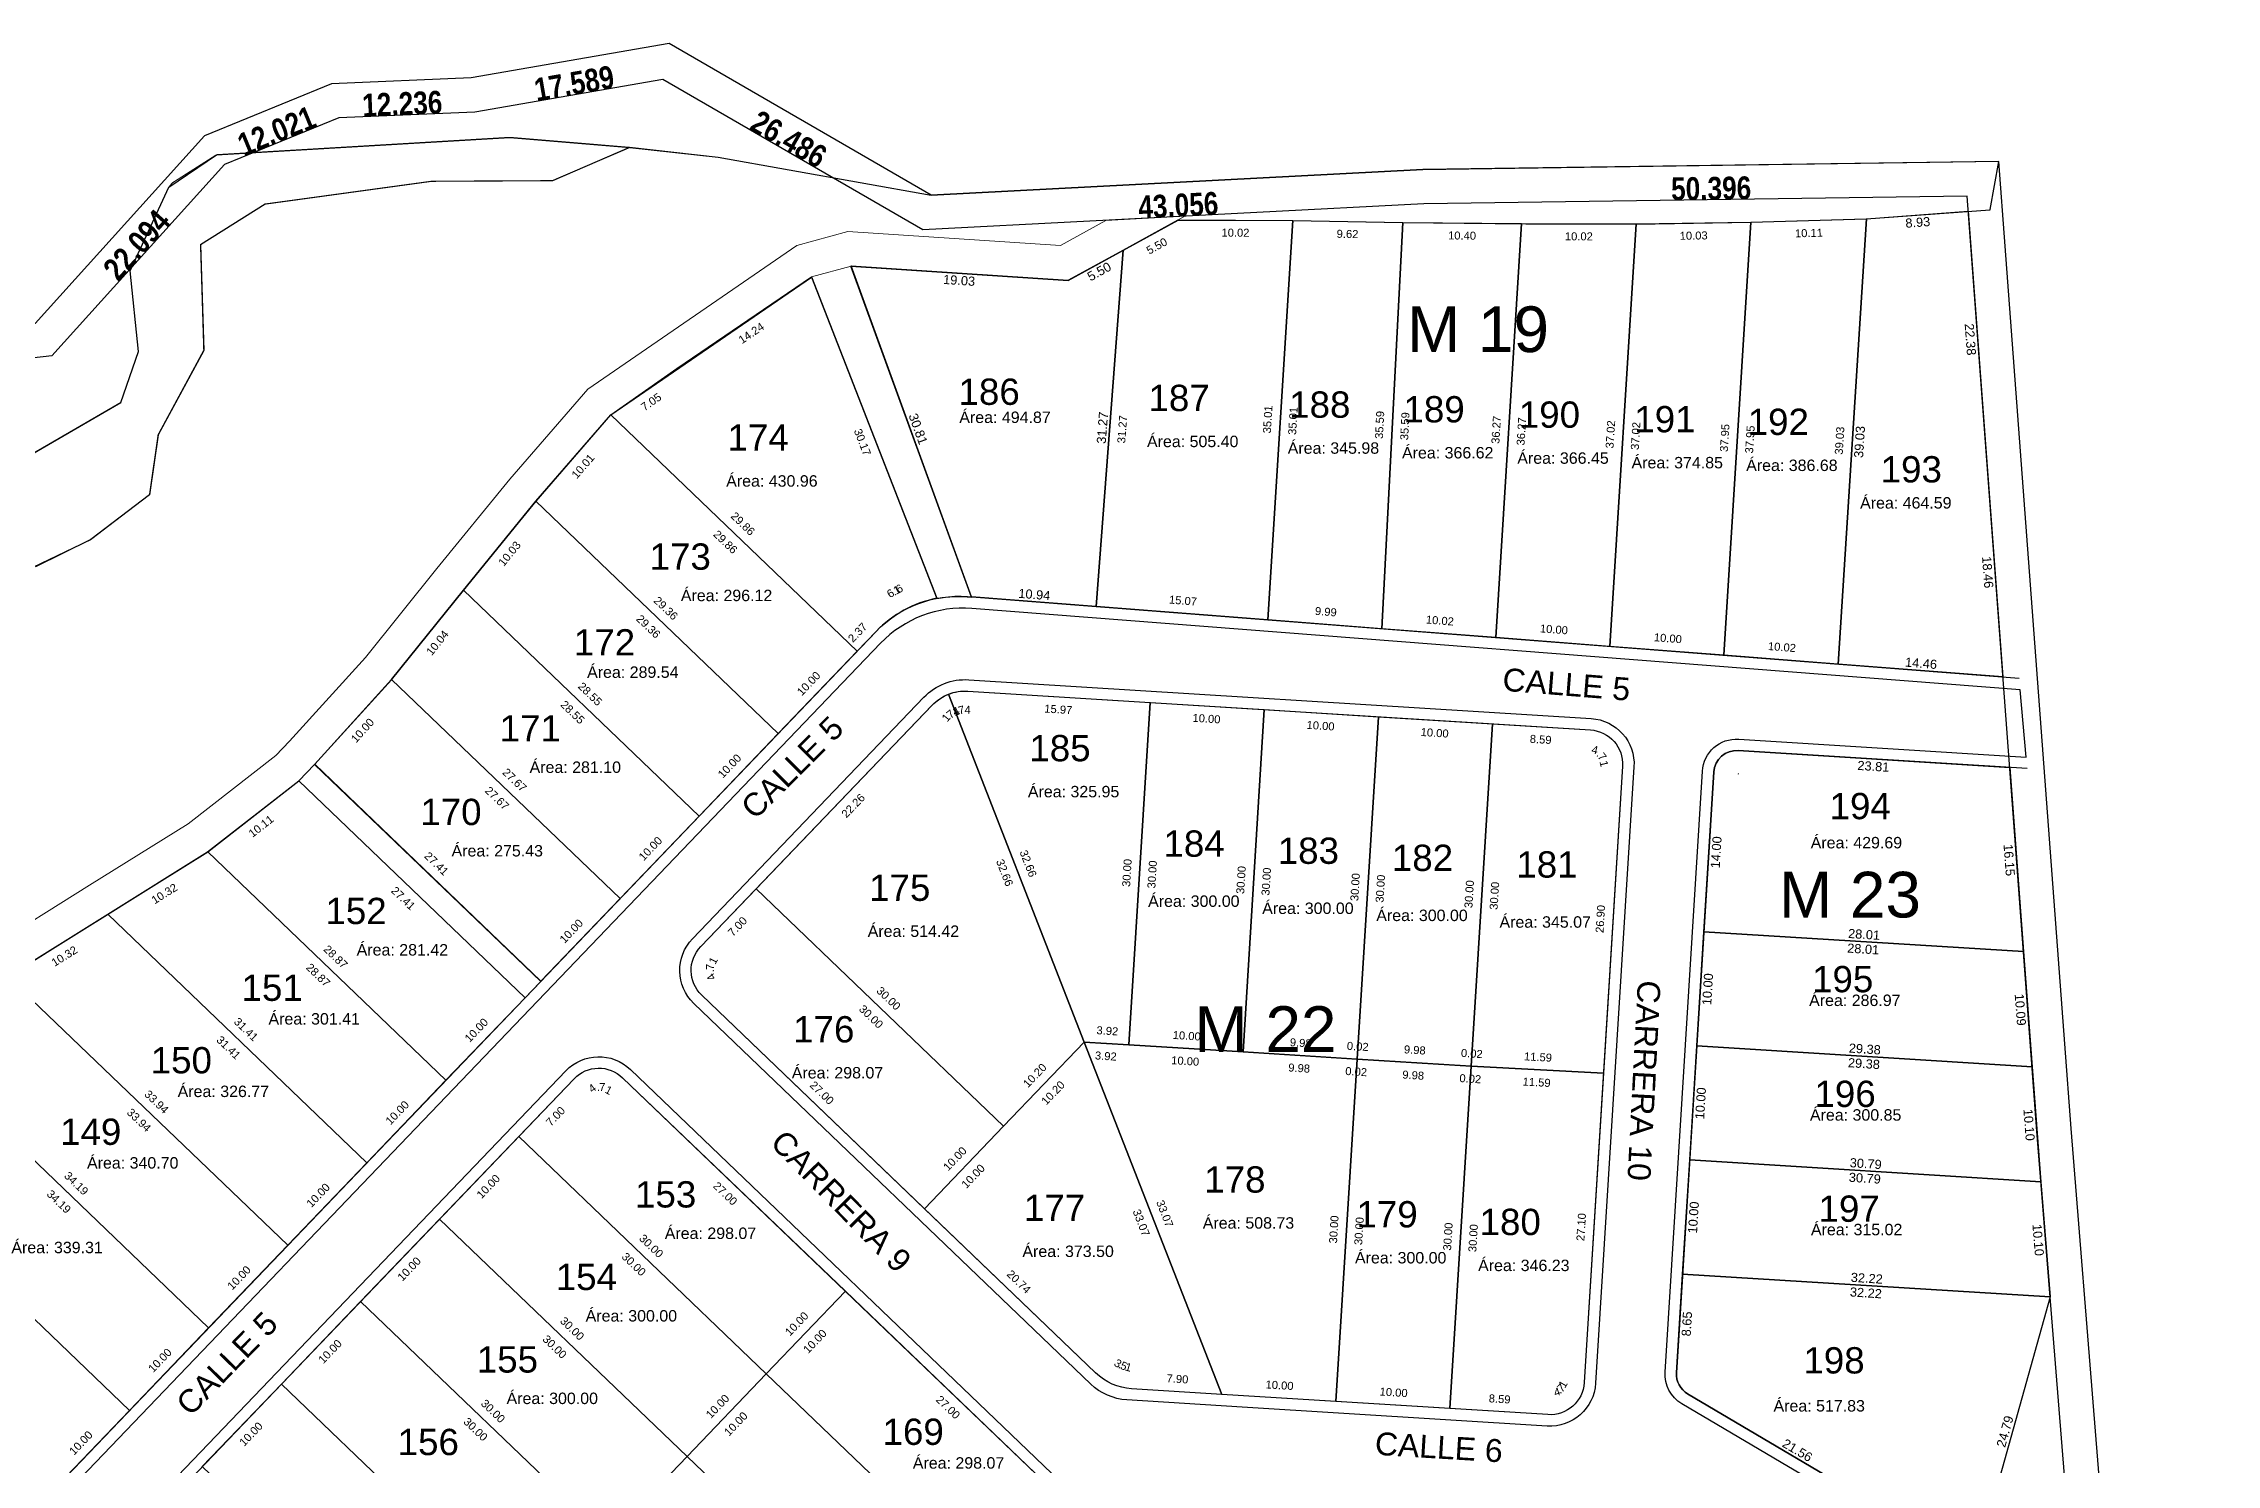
# Model space of a CAD drawing. Header units: metres. Extents: x 859577 to 860336, y 1645916 to 1646650.
# Drawn here: x 860145.8 to 860335.9, y 1646525.4 to 1646649.6 of the extents above; entities that cross this region are included whole.
import ezdxf
from ezdxf.enums import TextEntityAlignment as Align

# ---------------------------------------------------------------- set-up
doc = ezdxf.new("R2010")
doc.units = ezdxf.units.M
for name, color, linetype in [('_LINDERO', 6, 'Continuous'), ('_SENDERO', 5, 'Continuous'), ('A-CALZADA', 252, 'Continuous'), ('A-MZ_6', 2, 'Continuous'), ('A-NUMERO LOTE', 251, 'Continuous'), ('A-SENDEROS', 97, 'Continuous'), ('A-ZONA VERDE', 103, 'Continuous'), ('C-PROP', 7, 'Continuous'), ('C-PROP-LINE', 230, 'Continuous'), ('C-PROP-LINE-TEXT', 7, 'Continuous'), ('CVL_CUADCON_TIT', 7, 'Continuous'), ('GUEVARA_TEXTOS', 4, 'Continuous')]:
    doc.layers.add(name, color=color, linetype=linetype)
doc.layers.add('A-VIA', color=30, linetype='Continuous', lineweight=30)
doc.styles.add('ARIAL', font='arial.ttf')
doc.styles.add('Narrow-Negrita', font='ARIALNB.TTF')
doc.styles.get("Standard").update_dxf_attribs({"font": 'arial.ttf'})

msp = doc.modelspace()

# ---------------------------------------------------------------- linework, layer by layer
at = {"layer": '_LINDERO', "color": 7, "flags": 128}
for points in [[(860335.912, 1646416.565), (860330.034, 1646469.536), (860323.18, 1646554.768), (860316.866, 1646639.341), (860266.475, 1646638.618), (860223.477, 1646636.386), (860200.552, 1646649.65), (860183.224, 1646646.633), (860170.998, 1646646.134), (860159.878, 1646641.568), (860145.068, 1646625.172), (860105.48, 1646620.646), (860076.36964, 1646622.55813), (860040.216, 1646620.497), (860010.388, 1646563.794), (859983.268, 1646512.56), (859956.217, 1646474.82), (859894.378, 1646431.79)], [(860094.80219, 1646136.08319), (860126.61658, 1646172.93886), (860169.52798, 1646223.94869), (860217.74468, 1646281.42215), (860242.90712, 1646311.40794), (860295.39524, 1646375.129), (860332.78395, 1646417.55301), (860327.04729, 1646469.25026), (860320.18897, 1646554.53609), (860314.08463, 1646636.30078), (860266.57431, 1646635.61912), (860222.74438, 1646633.34393), (860199.99292, 1646646.50752), (860183.54385, 1646643.64356), (860171.64852, 1646643.15805), (860161.64765, 1646639.05158), (860146.53465, 1646622.32014), (860115.93388, 1646618.82162)]]:
    msp.add_lwpolyline(points, dxfattribs=at)
at = {"layer": 'A-CALZADA'}
msp.add_lwpolyline([(860302.56734, 1646423.99672), (860307.42428, 1646442.09948, -0.190147504), (860308.73574, 1646443.86852), (860323.7519, 1646453.22139, 0.085937771), (860324.51575, 1646453.90292), (860329.22062, 1646459.83135), (860327.70315, 1646488.686), (860322.48769, 1646508.71992, 0.181193055), (860321.27622, 1646510.44161), (860307.66178, 1646519.73827), (860289.13199, 1646530.68974, -0.281918179), (860287.66418, 1646533.4587), (860290.93358, 1646586.00424, -0.414213562), (860294.11409, 1646588.81215), (860319.24597, 1646587.24844), (860318.72061, 1646593.13108), (860227.02919, 1646600.24344, 0.224637545), (860219.03738, 1646597.19394), (860114.34973, 1646487.99996, -0.103191142)], format="xyb", dxfattribs=at)
for points in [[(860284.94516, 1646586.37685), (860281.59175, 1646532.48107, -0.414213562), (860277.35107, 1646528.73719), (860250.672, 1646530.39717), (860240.57449, 1646531.02544, -0.177373766), (860237.42472, 1646532.40657), (860202.69732, 1646565.7008, -0.414213562), (860202.57817, 1646571.3564), (860222.8259, 1646592.4757, -0.220629976), (860226.74562, 1646594.00577), (860281.20128, 1646590.61753, -0.414213562)], [(860284.94516, 1646586.37685), (860281.59175, 1646532.48107, -0.414213562), (860277.35107, 1646528.73719), (860250.672, 1646530.39717), (860240.57449, 1646531.02544, -0.177373766), (860237.42472, 1646532.40657), (860202.69732, 1646565.7008, -0.414213562), (860202.57817, 1646571.3564), (860222.8259, 1646592.4757, -0.220629976), (860226.74562, 1646594.00577), (860281.20128, 1646590.61753, -0.414213562)], [(860197.16088, 1646559.92604), (860236.1405, 1646522.55507, -0.414213562), (860236.25966, 1646516.89947), (860184.46159, 1646462.87173, -0.219336247), (860181.34552, 1646461.64649), (860153.59627, 1646463.2356), (860150.84594, 1646463.35393, -0.15553423), (860148.56481, 1646464.19073), (860139.66516, 1646471.10051), (860121.53285, 1646479.05587, -0.521144042), (860120.25256, 1646485.48705), (860191.50529, 1646559.80688, -0.414213562)], [(860197.16088, 1646559.92604), (860236.1405, 1646522.55507, -0.414213562), (860236.25966, 1646516.89947), (860184.46159, 1646462.87173, -0.219336247), (860181.34552, 1646461.64649), (860153.59627, 1646463.2356), (860150.84594, 1646463.35393, -0.15553423), (860148.56481, 1646464.19073), (860139.66516, 1646471.10051), (860121.53285, 1646479.05587, -0.521144042), (860120.25256, 1646485.48705), (860191.50529, 1646559.80688, -0.414213562)]]:
    msp.add_lwpolyline(points, format="xyb", close=True, dxfattribs=at)
at = {"layer": 'A-MZ_6'}
for points in [[(860032.7138, 1646419.71682), (860041.1131, 1646433.43214), (860050.68652, 1646446.50652, -0.065126174), (860051.40293, 1646447.25713), (860085.65254, 1646474.02886), (860092.83813, 1646479.68137, -0.067951641), (860093.77142, 1646480.22926), (860112.9541, 1646488.23025, 0.103191142), (860113.62788, 1646488.69202), (860218.64299, 1646598.22754, -0.224637545), (860226.6348, 1646601.27704), (860318.63223, 1646594.14094)], [(860032.7138, 1646419.71682), (860041.1131, 1646433.43214), (860050.68652, 1646446.50652, -0.065126174), (860051.40293, 1646447.25713), (860085.65254, 1646474.02886), (860092.83813, 1646479.68137, -0.067951641), (860093.77142, 1646480.22926), (860112.9541, 1646488.23025, 0.103191142), (860113.62788, 1646488.69202), (860218.64299, 1646598.22754, -0.224637545), (860226.6348, 1646601.27704), (860318.63223, 1646594.14094)], [(860319.35475, 1646586.23974), (860294.05199, 1646587.81408, 0.414213562), (860291.93165, 1646585.94214), (860288.66225, 1646533.3966, 0.281918179), (860289.64079, 1646531.55063), (860308.19871, 1646520.58252), (860321.84014, 1646511.26744, -0.181193055), (860323.45544, 1646508.97186), (860327.21239, 1646494.54043)]]:
    msp.add_lwpolyline(points, format="xyb", dxfattribs=at)
for points in [[(860283.94709, 1646586.43895), (860280.59368, 1646532.54317, -0.414213562), (860277.41317, 1646529.73526), (860248.88233, 1646531.51046), (860241.00216, 1646532.00076, -0.177373767), (860237.85238, 1646533.38189), (860203.38938, 1646566.42264, -0.414213562), (860203.30001, 1646570.66434), (860223.54774, 1646591.78364, -0.220629976), (860226.68352, 1646593.0077), (860281.13918, 1646589.61946, -0.414213562)], [(860283.94709, 1646586.43895), (860280.59368, 1646532.54317, -0.414213562), (860277.41317, 1646529.73526), (860248.88233, 1646531.51046), (860241.00216, 1646532.00076, -0.177373767), (860237.85238, 1646533.38189), (860203.38938, 1646566.42264, -0.414213562), (860203.30001, 1646570.66434), (860223.54774, 1646591.78364, -0.220629976), (860226.68352, 1646593.0077), (860281.13918, 1646589.61946, -0.414213562)], [(860196.46883, 1646559.20419), (860235.44845, 1646521.83322, -0.414213562), (860235.53782, 1646517.59153), (860183.73974, 1646463.56378, -0.219336247), (860181.40269, 1646462.64485), (860153.64635, 1646464.23437), (860150.88892, 1646464.353, -0.15553423), (860149.17808, 1646464.9806), (860140.18048, 1646471.96643), (860121.93463, 1646479.97161, -0.521144042), (860120.97441, 1646484.795), (860192.22713, 1646559.11482, -0.414213562)], [(860196.46883, 1646559.20419), (860235.44845, 1646521.83322, -0.414213562), (860235.53782, 1646517.59153), (860183.73974, 1646463.56378, -0.219336247), (860181.40269, 1646462.64485), (860153.64635, 1646464.23437), (860150.88892, 1646464.353, -0.15553423), (860149.17808, 1646464.9806), (860140.18048, 1646471.96643), (860121.93463, 1646479.97161, -0.521144042), (860120.97441, 1646484.795), (860192.22713, 1646559.11482, -0.414213562)]]:
    msp.add_lwpolyline(points, format="xyb", close=True, dxfattribs=at)
at = {"layer": 'A-SENDEROS', "lineweight": 9, "flags": 128}
for points in [[(860335.912, 1646416.565), (860330.034, 1646469.536), (860323.18, 1646554.768), (860316.866, 1646639.341), (860266.475, 1646638.618), (860223.477, 1646636.386), (860200.552, 1646649.65), (860183.224, 1646646.633), (860170.998, 1646646.134), (860159.878, 1646641.568), (860145.068, 1646625.172), (860113.71355, 1646621.58732), (860112.63081, 1646618.44399), (860111.10237, 1646614.00673), (860103.58871, 1646605.81687), (860094.34843, 1646598.64828), (860081.97851, 1646597.24696), (860069.26391, 1646592.84925), (860065.1479, 1646583.47602), (860062.16952, 1646572.90974), (860022.0204, 1646545.8368)], [(860024.30313, 1646543.75774), (860064.75862, 1646571.03727), (860067.97872, 1646582.46107), (860071.4836, 1646590.44261), (860082.64573, 1646594.30336), (860095.52238, 1646595.76208), (860105.62793, 1646603.60196), (860113.73535, 1646612.43901), (860115.93388, 1646618.82162), (860146.53465, 1646622.32014), (860161.64765, 1646639.05158), (860171.64852, 1646643.15805), (860183.54385, 1646643.64356), (860199.99292, 1646646.50752), (860222.74438, 1646633.34393), (860266.57431, 1646635.61912), (860314.08463, 1646636.30078), (860320.18897, 1646554.53609), (860327.04729, 1646469.25026), (860332.78395, 1646417.55301)], [(860238.74896, 1646634.17472), (860234.76874, 1646631.9944), (860216.16572, 1646633.20002), (860211.71648, 1646631.99641), (860193.42474, 1646619.42138), (860186.59496, 1646611.54503), (860180.22394, 1646603.72216), (860173.97721, 1646595.94825), (860167.32626, 1646588.64364), (860166.13725, 1646587.39222), (860158.4489, 1646581.40913), (860149.83477, 1646576.04388), (860140.79125, 1646570.38472)], [(860142.66554, 1646568.01862), (860151.4235, 1646573.49909), (860160.16781, 1646578.94543), (860168.15718, 1646585.16278), (860169.52306, 1646586.60034), (860176.25778, 1646593.99695), (860182.55632, 1646601.83534), (860188.89187, 1646609.61465), (860195.44016, 1646617.16638), (860212.99411, 1646629.2342), (860216.46853, 1646630.1741), (860235.44509, 1646628.94427), (860245.08215, 1646634.22335), (860245.64705, 1646634.53279)]]:
    msp.add_lwpolyline(points, dxfattribs=at)
at = {"layer": 'A-VIA'}
for points in [[(860284.94516, 1646586.37685), (860281.59175, 1646532.48107, -0.414213562), (860277.35107, 1646528.73719), (860250.672, 1646530.39717), (860240.57449, 1646531.02544, -0.177373766), (860237.42472, 1646532.40657), (860202.69732, 1646565.7008, -0.414213562), (860202.57817, 1646571.3564), (860222.8259, 1646592.4757, -0.220629976), (860226.74562, 1646594.00577), (860281.20128, 1646590.61753, -0.414213562)], [(860284.94516, 1646586.37685), (860281.59175, 1646532.48107, -0.414213562), (860277.35107, 1646528.73719), (860250.672, 1646530.39717), (860240.57449, 1646531.02544, -0.177373766), (860237.42472, 1646532.40657), (860202.69732, 1646565.7008, -0.414213562), (860202.57817, 1646571.3564), (860222.8259, 1646592.4757, -0.220629976), (860226.74562, 1646594.00577), (860281.20128, 1646590.61753, -0.414213562)], [(860197.16088, 1646559.92604), (860236.1405, 1646522.55507, -0.414213562), (860236.25966, 1646516.89947), (860184.46159, 1646462.87173, -0.219336247), (860181.34552, 1646461.64649), (860153.59627, 1646463.2356), (860150.84594, 1646463.35393, -0.15553423), (860148.56481, 1646464.19073), (860139.66516, 1646471.10051), (860121.53285, 1646479.05587, -0.521144042), (860120.25256, 1646485.48705), (860191.50529, 1646559.80688, -0.414213562)], [(860197.16088, 1646559.92604), (860236.1405, 1646522.55507, -0.414213562), (860236.25966, 1646516.89947), (860184.46159, 1646462.87173, -0.219336247), (860181.34552, 1646461.64649), (860153.59627, 1646463.2356), (860150.84594, 1646463.35393, -0.15553423), (860148.56481, 1646464.19073), (860139.66516, 1646471.10051), (860121.53285, 1646479.05587, -0.521144042), (860120.25256, 1646485.48705), (860191.50529, 1646559.80688, -0.414213562)]]:
    msp.add_lwpolyline(points, format="xyb", close=True, dxfattribs=at)
at = {"layer": 'A-ZONA VERDE', "flags": 128}
msp.add_lwpolyline([(860136.264, 1646608.799), (860152.573, 1646618.26), (860154.105, 1646622.702), (860153.375, 1646629.752), (860156.771, 1646637.084), (860160.93783, 1646639.91606), (860186.60057, 1646641.43475), (860197.09272, 1646640.55836), (860204.83372, 1646639.69808), (860223.477, 1646636.386), (860200.552, 1646649.65), (860183.224, 1646646.633), (860170.998, 1646646.134), (860159.878, 1646641.568), (860145.068, 1646625.172)], dxfattribs=at)
at = {"layer": 'A-ZONA VERDE', "color": 5, "const_width": 0.1}
msp.add_lwpolyline([(860136.264, 1646608.799), (860152.573, 1646618.26), (860154.105, 1646622.702), (860153.375, 1646629.752), (860156.771, 1646637.084), (860157.06392, 1646637.44846), (860160.93783, 1646639.91606), (860186.60057, 1646641.43475), (860197.09272, 1646640.55836), (860190.33, 1646637.651), (860179.758, 1646637.598), (860165.211, 1646635.606), (860159.542, 1646632.066), (860159.827, 1646622.82), (860155.83234, 1646615.4274), (860155.078, 1646610.182), (860149.94667, 1646606.26248), (860145.02748, 1646603.90512)], dxfattribs=at)
at = {"layer": 'A-ZONA VERDE', "flags": 128}
msp.add_lwpolyline([(860142.66554, 1646568.01862), (860151.41668, 1646573.48203), (860160.16781, 1646578.94543), (860168.14359, 1646585.1522), (860187.9299, 1646566.18245), (860189.31401, 1646567.62614), (860169.5277, 1646586.59589), (860176.25778, 1646593.99695), (860182.54949, 1646601.81828), (860188.88069, 1646609.60176), (860195.44016, 1646617.16638), (860212.98729, 1646629.21714), (860223.95948, 1646601.10871, -0.073934126), (860226.98111, 1646601.23258), (860216.44844, 1646630.17543), (860235.43449, 1646628.91952), (860245.07532, 1646634.20629), (860255.0921, 1646634.16518), (860264.70891, 1646633.98611), (860275.49688, 1646633.87743), (860285.13071, 1646633.85322), (860295.15971, 1646634.00857), (860305.26901, 1646634.30405), (860316.10048, 1646635.09783), (860316.10424, 1646635.14169), (860316.85917, 1646639.32394), (860266.46817, 1646638.60094), (860223.47017, 1646636.36894), (860204.8269, 1646639.68102), (860197.0859, 1646640.54129), (860190.32317, 1646637.63394), (860179.75117, 1646637.58094), (860165.20417, 1646635.58894), (860159.53517, 1646632.04894), (860159.82017, 1646622.80294), (860155.83234, 1646615.4274), (860155.07117, 1646610.16494), (860149.94667, 1646606.26248), (860145.10838, 1646603.88428)], format="xyb", dxfattribs=at)
at = {"layer": 'C-PROP-LINE', "color": 2, "lineweight": 30}
for points in [[(860237.89581, 1646600.40354), (860240.26173, 1646631.57997), (860245.08215, 1646634.22335), (860255.09893, 1646634.18224), (860252.92467, 1646599.23777)], [(860237.89581, 1646600.40354), (860240.26173, 1646631.57997), (860245.08215, 1646634.22335), (860255.09893, 1646634.18224), (860252.92467, 1646599.23777)], [(860262.88843, 1646598.4649), (860252.92467, 1646599.23777), (860255.09893, 1646634.18224), (860264.71574, 1646634.00317)], [(860262.88843, 1646598.4649), (860252.92467, 1646599.23777), (860255.09893, 1646634.18224), (860264.71574, 1646634.00317)], [(860275.1197, 1646633.89449), (860272.87536, 1646597.69023), (860262.88843, 1646598.4649), (860264.71574, 1646634.00317)], [(860275.1197, 1646633.89449), (860272.87536, 1646597.69023), (860262.88843, 1646598.4649), (860264.71574, 1646634.00317)], [(860275.1197, 1646633.89449), (860285.13753, 1646633.87028), (860282.84424, 1646596.91696), (860272.87536, 1646597.69023)], [(860275.1197, 1646633.89449), (860285.13753, 1646633.87028), (860282.84424, 1646596.91696), (860272.87536, 1646597.69023)], [(860292.81313, 1646596.14369), (860282.84424, 1646596.91696), (860285.13753, 1646633.87028), (860295.16654, 1646634.02563)], [(860292.81313, 1646596.14369), (860282.84424, 1646596.91696), (860285.13753, 1646633.87028), (860295.16654, 1646634.02563)], [(860295.16654, 1646634.02563), (860305.27583, 1646634.32111), (860302.80442, 1646595.36868), (860292.81313, 1646596.14369)], [(860295.16654, 1646634.02563), (860305.27583, 1646634.32111), (860302.80442, 1646595.36868), (860292.81313, 1646596.14369)], [(860317.22401, 1646594.25018), (860302.80442, 1646595.36868), (860305.27583, 1646634.32111), (860314.18369, 1646634.97392), (860315.84974, 1646612.6579)], [(860226.98794, 1646601.24965), (860216.45904, 1646630.20019), (860235.44509, 1646628.94427), (860240.2655, 1646631.58766), (860237.89581, 1646600.40354)], [(860217.00304, 1646596.517), (860210.08249, 1646589.29855), (860188.88751, 1646609.61882), (860195.44699, 1646617.18344)], [(860217.00304, 1646596.517), (860210.08249, 1646589.29855), (860188.88751, 1646609.61882), (860195.44699, 1646617.18344)], [(860210.08249, 1646589.29855), (860203.16194, 1646582.0801), (860182.55632, 1646601.83534), (860188.88751, 1646609.61882)], [(860210.08249, 1646589.29855), (860203.16194, 1646582.0801), (860182.55632, 1646601.83534), (860188.88751, 1646609.61882)], [(860182.55632, 1646601.83534), (860203.16194, 1646582.0801), (860196.24139, 1646574.86165), (860176.2646, 1646594.01402)], [(860182.55632, 1646601.83534), (860203.16194, 1646582.0801), (860196.24139, 1646574.86165), (860176.2646, 1646594.01402)], [(860196.24139, 1646574.86165), (860189.32084, 1646567.6432), (860169.53453, 1646586.61295), (860176.2646, 1646594.01402)], [(860196.24139, 1646574.86165), (860189.32084, 1646567.6432), (860169.53453, 1646586.61295), (860176.2646, 1646594.01402)], [(860242.62764, 1646592.01566), (860252.60834, 1646591.39465), (860250.74534, 1646561.45256), (860240.76464, 1646562.07356)], [(860242.62764, 1646592.01566), (860252.60834, 1646591.39465), (860250.74534, 1646561.45256), (860240.76464, 1646562.07356)], [(860260.70361, 1646560.83295), (860250.74534, 1646561.45256), (860252.60834, 1646591.39465), (860262.58904, 1646590.77365), (860260.72604, 1646560.83155)], [(860260.70361, 1646560.83295), (860250.74534, 1646561.45256), (860252.60834, 1646591.39465), (860262.58904, 1646590.77365), (860260.72604, 1646560.83155)], [(860270.6843, 1646560.21195), (860260.72604, 1646560.83155), (860262.58904, 1646590.77365), (860272.56974, 1646590.15265), (860270.70673, 1646560.21055)], [(860270.6843, 1646560.21195), (860260.72604, 1646560.83155), (860262.58904, 1646590.77365), (860272.56974, 1646590.15265), (860270.70673, 1646560.21055)], [(860187.93673, 1646566.19951), (860181.01618, 1646558.98107), (860160.17464, 1646578.96249), (860168.15042, 1646585.16926)], [(860187.93673, 1646566.19951), (860181.01618, 1646558.98107), (860160.17464, 1646578.96249), (860168.15042, 1646585.16926)], [(860151.4235, 1646573.49909), (860160.17464, 1646578.96249), (860181.01618, 1646558.98107), (860174.09563, 1646551.76262)], [(860151.4235, 1646573.49909), (860160.17464, 1646578.96249), (860181.01618, 1646558.98107), (860174.09563, 1646551.76262)], [(860174.09563, 1646551.76262), (860167.17508, 1646544.54417), (860142.67236, 1646568.03568), (860151.4235, 1646573.49909)], [(860174.09563, 1646551.76262), (860167.17508, 1646544.54417), (860142.67236, 1646568.03568), (860151.4235, 1646573.49909)], [(860319.76882, 1646560.1637), (860290.44124, 1646561.98847), (860291.06225, 1646571.96917), (860319.01731, 1646570.22979)], [(860319.76882, 1646560.1637), (860290.44124, 1646561.98847), (860291.06225, 1646571.96917), (860319.01731, 1646570.22979)], [(860167.17508, 1646544.54417), (860160.25453, 1646537.32572), (860135.57115, 1646560.99044), (860142.67236, 1646568.03568)], [(860167.17508, 1646544.54417), (860160.25453, 1646537.32572), (860135.57115, 1646560.99044), (860142.67236, 1646568.03568)], [(860250.74534, 1646561.45256), (860260.72604, 1646560.83155), (860258.86303, 1646530.88946), (860248.88233, 1646531.51046), (860236.85704, 1646562.31669), (860240.76464, 1646562.07356)], [(860250.74534, 1646561.45256), (860260.72604, 1646560.83155), (860258.86303, 1646530.88946), (860248.88233, 1646531.51046), (860236.85704, 1646562.31669), (860240.76464, 1646562.07356)], [(860320.54602, 1646550.096), (860289.82024, 1646552.00777), (860290.44124, 1646561.98847), (860319.76882, 1646560.1637)], [(860129.0309, 1646553.40739), (860135.57115, 1646560.99044), (860160.25453, 1646537.32572), (860153.33398, 1646530.10727)], [(860129.0309, 1646553.40739), (860135.57115, 1646560.99044), (860160.25453, 1646537.32572), (860153.33398, 1646530.10727)], [(860270.70673, 1646560.21055), (860268.84373, 1646530.26845), (860258.86303, 1646530.88946), (860260.72604, 1646560.83155)], [(860270.70673, 1646560.21055), (860268.84373, 1646530.26845), (860258.86303, 1646530.88946), (860260.72604, 1646560.83155)], [(860202.11754, 1646526.08181), (860180.4622, 1646546.84346), (860187.38275, 1646554.06191), (860209.03809, 1646533.30026)], [(860202.11754, 1646526.08181), (860180.4622, 1646546.84346), (860187.38275, 1646554.06191), (860209.03809, 1646533.30026)], [(860153.33398, 1646530.10727), (860146.41343, 1646522.88883), (860122.65371, 1646545.668), (860129.0309, 1646553.40739)], [(860153.33398, 1646530.10727), (860146.41343, 1646522.88883), (860122.65371, 1646545.668), (860129.0309, 1646553.40739)], [(860321.35578, 1646540.02628), (860289.19924, 1646542.02707), (860289.82024, 1646552.00777), (860320.54602, 1646550.096)], [(860173.54165, 1646539.62502), (860180.4622, 1646546.84346), (860202.11754, 1646526.08181), (860195.19699, 1646518.86337)], [(860173.54165, 1646539.62502), (860180.4622, 1646546.84346), (860202.11754, 1646526.08181), (860195.19699, 1646518.86337)], [(860195.19699, 1646518.86337), (860188.27644, 1646511.64492), (860166.6211, 1646532.40657), (860173.54165, 1646539.62502)], [(860195.19699, 1646518.86337), (860188.27644, 1646511.64492), (860166.6211, 1646532.40657), (860173.54165, 1646539.62502)], [(860230.69343, 1646512.53861), (860223.77288, 1646505.32016), (860202.11754, 1646526.08181), (860209.03809, 1646533.30026)], [(860230.69343, 1646512.53861), (860223.77288, 1646505.32016), (860202.11754, 1646526.08181), (860209.03809, 1646533.30026)], [(860159.70055, 1646525.18812), (860166.6211, 1646532.40657), (860188.27644, 1646511.64492), (860181.35589, 1646504.42647)], [(860159.70055, 1646525.18812), (860166.6211, 1646532.40657), (860188.27644, 1646511.64492), (860181.35589, 1646504.42647)], [(860202.11754, 1646526.08181), (860223.77288, 1646505.32016), (860216.85233, 1646498.10172), (860195.19699, 1646518.86337)], [(860202.11754, 1646526.08181), (860223.77288, 1646505.32016), (860216.85233, 1646498.10172), (860195.19699, 1646518.86337)]]:
    msp.add_lwpolyline(points, close=True, dxfattribs=at)
for points in [[(860218.64299, 1646598.22754), (860217.00304, 1646596.517), (860195.44699, 1646617.18344), (860201.22069, 1646621.2278), (860212.99411, 1646629.2342), (860223.96631, 1646601.12577, 0.155177579)], [(860218.64299, 1646598.22754), (860217.00304, 1646596.517), (860195.44699, 1646617.18344), (860201.22069, 1646621.2278), (860212.99411, 1646629.2342), (860223.96631, 1646601.12577, 0.155177579)], [(860236.85704, 1646562.31669), (860229.79974, 1646554.95561), (860208.1444, 1646575.71725), (860223.54774, 1646591.78364, -0.109004225), (860224.9806, 1646592.7416)], [(860236.85704, 1646562.31669), (860229.79974, 1646554.95561), (860208.1444, 1646575.71725), (860223.54774, 1646591.78364, -0.109004225), (860224.9806, 1646592.7416)], [(860240.76464, 1646562.07356), (860236.85704, 1646562.31669), (860224.9806, 1646592.7416, -0.109004234), (860226.68352, 1646593.0077), (860242.62764, 1646592.01566)], [(860240.76464, 1646562.07356), (860236.85704, 1646562.31669), (860224.9806, 1646592.7416, -0.109004234), (860226.68352, 1646593.0077), (860242.62764, 1646592.01566)], [(860283.94709, 1646586.43895), (860282.2766, 1646559.59095), (860270.70673, 1646560.21055), (860272.56974, 1646590.15265), (860281.13918, 1646589.61946, -0.414213562)], [(860283.94709, 1646586.43895), (860282.2766, 1646559.59095), (860270.70673, 1646560.21055), (860272.56974, 1646590.15265), (860281.13918, 1646589.61946, -0.414213562)], [(860294.05199, 1646587.81408), (860317.8149, 1646586.33555), (860319.01731, 1646570.22979), (860291.06225, 1646571.96917), (860291.93165, 1646585.94214, -0.414213562)], [(860229.79974, 1646554.95561), (860222.87919, 1646547.73716), (860203.38938, 1646566.42264, -0.414213562), (860203.30001, 1646570.66434), (860208.1444, 1646575.71725)], [(860229.79974, 1646554.95561), (860222.87919, 1646547.73716), (860203.38938, 1646566.42264, -0.414213562), (860203.30001, 1646570.66434), (860208.1444, 1646575.71725)], [(860241.00216, 1646532.00076, -0.177373766), (860237.85238, 1646533.38189), (860222.87919, 1646547.73716), (860229.79974, 1646554.95561), (860236.85704, 1646562.31669), (860248.88233, 1646531.51046)], [(860241.00216, 1646532.00076, -0.177373766), (860237.85238, 1646533.38189), (860222.87919, 1646547.73716), (860229.79974, 1646554.95561), (860236.85704, 1646562.31669), (860248.88233, 1646531.51046)], [(860215.95864, 1646540.51871), (860209.03809, 1646533.30026), (860187.38275, 1646554.06191), (860192.22713, 1646559.11482, -0.414213562), (860196.46883, 1646559.20419)], [(860215.95864, 1646540.51871), (860209.03809, 1646533.30026), (860187.38275, 1646554.06191), (860192.22713, 1646559.11482, -0.414213562), (860196.46883, 1646559.20419)], [(860270.70673, 1646560.21055), (860282.2766, 1646559.59095), (860280.59368, 1646532.54317, -0.414213562), (860277.41317, 1646529.73526), (860268.84373, 1646530.26845)], [(860270.70673, 1646560.21055), (860282.2766, 1646559.59095), (860280.59368, 1646532.54317, -0.414213562), (860277.41317, 1646529.73526), (860268.84373, 1646530.26845)], [(860235.53782, 1646517.59153), (860230.69343, 1646512.53861), (860209.03809, 1646533.30026), (860215.95864, 1646540.51871), (860235.44845, 1646521.83322, -0.414213562)], [(860235.53782, 1646517.59153), (860230.69343, 1646512.53861), (860209.03809, 1646533.30026), (860215.95864, 1646540.51871), (860235.44845, 1646521.83322, -0.414213562)], [(860289.64079, 1646531.55063, -0.281918179), (860288.66225, 1646533.3966), (860289.19924, 1646542.02707), (860321.35578, 1646540.02628), (860314.68002, 1646516.15675), (860308.19871, 1646520.58252)]]:
    msp.add_lwpolyline(points, format="xyb", close=True, dxfattribs=at)
at = {"layer": 'CVL_CUADCON_TIT', "color": 7, "lineweight": 20, "ltscale": 0.5, "true_color": 0xffffff, "flags": 128}
for points in [[(860335.912, 1646416.565), (860330.034, 1646469.536), (860323.18, 1646554.768), (860316.866, 1646639.341), (860266.475, 1646638.618), (860223.477, 1646636.386), (860200.552, 1646649.65), (860183.224, 1646646.633), (860170.998, 1646646.134), (860159.878, 1646641.568), (860145.068, 1646625.172), (860113.71355, 1646621.58732), (860112.63081, 1646618.44399), (860111.10237, 1646614.00673), (860103.58871, 1646605.81687), (860094.34843, 1646598.64828), (860081.97851, 1646597.24696), (860069.26391, 1646592.84925), (860065.1479, 1646583.47602), (860062.16952, 1646572.90974), (860022.0204, 1646545.8368)], [(860024.30313, 1646543.75774), (860064.75862, 1646571.03727), (860067.97872, 1646582.46107), (860071.4836, 1646590.44261), (860082.64573, 1646594.30336), (860095.52238, 1646595.76208), (860105.62793, 1646603.60196), (860113.73535, 1646612.43901), (860115.93388, 1646618.82162), (860146.53465, 1646622.32014), (860161.64765, 1646639.05158), (860171.64852, 1646643.15805), (860183.54385, 1646643.64356), (860199.99292, 1646646.50752), (860222.74438, 1646633.34393), (860266.57431, 1646635.61912), (860314.08463, 1646636.30078), (860320.18897, 1646554.53609), (860327.04729, 1646469.25026), (860332.78395, 1646417.55301)]]:
    msp.add_lwpolyline(points, dxfattribs=at)
at = {"layer": 'CVL_CUADCON_TIT', "color": 7, "lineweight": 18, "true_color": 0xffffff, "flags": 128}
for points in [[(860238.74896, 1646634.17472), (860234.76874, 1646631.9944), (860216.16572, 1646633.20002), (860211.71648, 1646631.99641), (860193.42474, 1646619.42138), (860186.59496, 1646611.54503), (860180.22394, 1646603.72216), (860173.97721, 1646595.94825), (860167.32626, 1646588.64364), (860166.13725, 1646587.39222), (860158.4489, 1646581.40913), (860149.83477, 1646576.04388), (860140.79125, 1646570.38472)], [(860142.66554, 1646568.01862), (860151.4235, 1646573.49909), (860160.16781, 1646578.94543), (860168.15718, 1646585.16278), (860169.52306, 1646586.60034), (860176.25778, 1646593.99695), (860182.55632, 1646601.83534), (860188.89187, 1646609.61465), (860195.44016, 1646617.16638), (860212.99411, 1646629.2342), (860216.46853, 1646630.1741), (860235.44509, 1646628.94427), (860245.64705, 1646634.53279), (860238.74896, 1646634.17472)]]:
    msp.add_lwpolyline(points, dxfattribs=at)

# ---------------------------------------------------------------- texts
at = {"color": 252, "true_color": 0x939598, "style": 'ARIAL'}
for s, p in [('Área: 464.59', (860304.72827, 1646608.97394)), ('Área: 429.69', (860300.40696, 1646579.25664)), ('Área: 286.97', (860300.26954, 1646565.47011)), ('Área: 300.85', (860300.34122, 1646555.44666)), ('Área: 315.02', (860300.42746, 1646545.42195)), ('Área: 517.83', (860297.15327, 1646530.00598))]:
    msp.add_text(s, height=1, dxfattribs=at).set_placement(p)
at = {"insert": (860229.92186, 1646616.95099), "char_height": 1, "attachment_point": 5, "style": 'ARIAL'}
msp.add_mtext('Área: 494.87', dxfattribs=at)
at = {"layer": '_SENDERO', "color": 7, "style": 'Narrow-Negrita'}
for s, rotation, p in [('17.589', 9.8768304, (860192.23106, 1646646.17114)), ('17.589', 9.8768304, (860192.23106, 1646646.17114)), ('12.236', 2.3372104, (860177.19256, 1646644.38516)), ('12.236', 2.3372104, (860177.19256, 1646644.38516)), ('12.021', 22.3236176, (860166.19768, 1646642.00089)), ('12.021', 22.3236176, (860166.19768, 1646642.00089)), ('26.486', 329.9470842, (860211.0129, 1646641.28687)), ('26.486', 329.9470842, (860211.0129, 1646641.28687)), ('50.396', 0.822012, (860291.69919, 1646636.97971)), ('50.396', 0.822012, (860291.69919, 1646636.97971)), ('43.056', 2.9715219, (860245.07968, 1646635.50469)), ('43.056', 2.9715219, (860245.07968, 1646635.50469)), ('22.094', 47.9094721, (860153.95717, 1646632.02939)), ('22.094', 47.9094721, (860153.95717, 1646632.02939))]:
    msp.add_text(s, height=2, rotation=rotation, dxfattribs=at).set_placement(p, align=Align.MIDDLE)
at = {"layer": 'A-MZ_6', "color": 6, "char_height": 4, "attachment_point": 1, "style": 'ARIAL'}
for s, heights, insert in [('M 19', [-4.08458], (860265.09107, 1646626.65738)), ('M 23', [-4.08731], (860297.63048, 1646577.21116)), ('M 22', [-4.0191], (860246.49867, 1646565.45076))]:
    msp.add_mtext_dynamic_manual_height_columns(s, width=20.3715264, gutter_width=1, heights=heights, dxfattribs=dict(at, insert=insert))
at = {"layer": 'A-NUMERO LOTE', "color": 251, "true_color": 0x636466, "style": 'ARIAL'}
for s, p in [(' 186', (860224.96162, 1646618.04458)), (' 187', (860241.58051, 1646617.4997)), (' 188', (860253.88961, 1646616.91886)), (' 189', (860263.88744, 1646616.50927)), (' 190', (860273.97702, 1646616.04183)), (' 174', (860204.75254, 1646614.04065)), (' 191', (860284.0829, 1646615.64276)), (' 192', (860293.99985, 1646615.40974)), (' 193', (860305.63273, 1646611.25914)), (' 173', (860197.9345, 1646603.62671)), (' 172', (860191.31149, 1646596.12574)), (' 171', (860184.81545, 1646588.60586)), (' 185', (860231.15893, 1646586.87416)), (' 194', (860301.16699, 1646581.80886)), (' 170', (860177.87759, 1646581.2961)), (' 184', (860242.89146, 1646578.52473)), (' 183', (860252.88853, 1646577.90373)), (' 182', (860262.8721, 1646577.28273)), (' 181', (860273.75995, 1646576.70224)), (' 175', (860217.14293, 1646574.66694)), (' 152', (860169.57539, 1646572.63396)), (' 195', (860299.6328, 1646566.67319)), (' 151', (860162.23732, 1646565.92136)), (' 176', (860210.49651, 1646562.28601)), (' 150', (860154.28892, 1646559.58043)), (' 196', (860299.84372, 1646556.64052)), (' 149', (860146.36398, 1646553.3261)), (' 153', (860196.65991, 1646547.84911)), (' 178', (860246.45893, 1646549.15081)), (' 177', (860230.68053, 1646546.6718)), (' 179', (860259.77574, 1646546.1088)), (' 197', (860300.19922, 1646546.59942)), (' 180', (860270.54669, 1646545.43856)), (' 154', (860189.72299, 1646540.63066)), (' 155', (860182.81759, 1646533.41221)), (' 198', (860298.87594, 1646533.33339)), (' 169', (860218.3169, 1646527.08746)), (' 156', (860175.89376, 1646526.19377))]:
    msp.add_text(s, height=2.3, dxfattribs=at).set_placement(p)
at = {"layer": 'A-VIA', "char_height": 2, "attachment_point": 1, "style": 'ARIAL'}
for s, width, insert, rotation in [('CALLE 5', 16.4729904, (860273.54722, 1646595.04805), 355.4376179), ('CALLE 5', 16.4729904, (860206.64076, 1646583.09498), 44.9656641), ('CARRERA 10', 20.2583159, (860287.2833, 1646567.65115), 267.0278533), ('CARRERA 9', 16.4729904, (860210.7076, 1646554.80991), 314.4500394), ('CALLE 5', 16.4729904, (860157.22986, 1646530.9047), 45.7999611), ('CALLE 6', 16.4729904, (860262.36038, 1646528.22283), 356.5705477)]:
    msp.add_mtext_dynamic_manual_height_columns(s, width=width, gutter_width=1, heights=[-2.06821], dxfattribs=dict(at, insert=insert, rotation=rotation))
at = {"layer": 'C-PROP', "color": 252, "true_color": 0x939598, "style": 'ARIAL'}
for s, p in [('Área: 505.40', (860242.34446, 1646614.34861)), ('Área: 345.98', (860254.65438, 1646613.76778)), ('Área: 366.62', (860264.65344, 1646613.35818)), ('Área: 366.45', (860274.74015, 1646612.89075)), ('Área: 374.85', (860284.73348, 1646612.49167)), ('Área: 386.68', (860294.76216, 1646612.25865)), ('Área: 430.96', (860205.52917, 1646610.88957)), ('Área: 296.12', (860201.56362, 1646600.87936)), ('Área: 289.54', (860193.362, 1646594.17018)), ('Área: 281.10', (860188.32916, 1646585.85851)), ('Área: 325.95', (860231.9237, 1646583.72307)), ('Área: 275.43', (860181.50344, 1646578.54875)), ('Área: 300.00', (860242.44089, 1646574.14182)), ('Área: 300.00', (860252.42159, 1646573.52082)), ('Área: 514.42', (860217.91179, 1646571.51585)), ('Área: 300.00', (860262.40229, 1646572.89982)), ('Área: 345.07', (860273.18087, 1646572.31933)), ('Área: 281.42', (860173.20165, 1646569.88662)), ('Área: 301.41', (860165.48727, 1646563.84881)), ('Área: 298.07', (860211.26701, 1646559.13492)), ('Área: 326.77', (860157.53969, 1646557.50788)), ('Área: 340.70', (860149.6127, 1646551.25356)), ('Área: 298.07', (860200.15653, 1646545.09688)), ('Área: 508.73', (860247.22329, 1646545.99973)), ('Área: 339.31', (860142.99485, 1646543.85281)), ('Área: 373.50', (860231.44448, 1646543.52072)), ('Área: 300.00', (860260.53928, 1646542.95772)), ('Área: 346.23', (860271.31105, 1646542.28747)), ('Área: 300.00', (860193.23517, 1646537.87843)), ('Área: 300.00', (860186.31462, 1646530.65998)), ('Área: 298.07', (860221.85775, 1646525.01162))]:
    msp.add_text(s, height=1, dxfattribs=at).set_placement(p)
at = {"layer": 'C-PROP-LINE-TEXT', "color": 252, "linetype": 'Continuous', "lineweight": 0, "true_color": 0x939598, "char_height": 0.7}
for s, insert, attachment_point, rotation in [('10.02', (860250.08746, 1646633.4528), 2, 359.7648602), ('9.62', (860259.89337, 1646633.34284), 2, 358.9332494), ('10.11', (860300.2431, 1646633.42369), 2, 1.6741915), ('5.50', (860243.03256, 1646632.24404), 2, 28.7391635), ('10.40', (860269.90989, 1646633.19887), 2, 359.401499), ('10.02', (860280.1268, 1646633.13239), 2, 359.8615385), ('10.03', (860290.16365, 1646633.19805), 2, 0.8874689), ('14.24', (860207.52915, 1646624.61082), 2, 34.2172959), ('7.05', (860198.76414, 1646618.59134), 2, 35.0104186), ('31.27', (860239.82662, 1646615.935), 2, 85.6602414), ('35.01', (860253.26325, 1646616.75658), 8, 86.4396298), ('35.01', (860254.76035, 1646616.66343), 2, 86.4396298), ('35.59', (860263.05307, 1646616.27255), 8, 87.0565437), ('35.59', (860264.55109, 1646616.19552), 2, 87.0565437), ('36.27', (860273.24897, 1646615.83876), 8, 86.4527067), ('36.27', (860274.74609, 1646615.74596), 2, 86.4527067), ('37.02', (860283.24233, 1646615.44008), 8, 86.448832), ('37.02', (860284.73945, 1646615.34717), 2, 86.448832), ('37.95', (860293.24128, 1646615.13117), 8, 86.4450852), ('30.17', (860217.78155, 1646614.90726), 2, 291.323315), ('37.95', (860294.73839, 1646615.03816), 2, 86.4450852), ('39.03', (860303.29163, 1646614.89239), 8, 86.3696295), ('10.01', (860192.73389, 1646612.90979), 2, 49.0705962), ('29.86', (860206.74406, 1646607.3916), 8, 316.2070001), ('29.86', (860205.70597, 1646606.30884), 2, 316.2070001), ('10.03', (860186.30374, 1646605.25382), 2, 50.8746047), ('29.36', (860200.00404, 1646600.00007), 8, 316.2070001), ('6', (860219.86004, 1646601.11684), 7, 31.4571426), ('1', (860220.38607, 1646601.41987), 7, 28.4322102), ('.', (860220.23489, 1646601.33655), 7, 29.29224), ('6', (860220.6019, 1646601.53378), 7, 27.2163059), ('15.07', (860245.46824, 1646600.56841), 8, 355.5645381), ('29.36', (860198.96596, 1646598.9173), 2, 316.2070001), ('9.99', (860257.96455, 1646599.59909), 8, 355.5645382), ('10.02', (860267.93989, 1646598.82532), 8, 355.5645382), ('10.04', (860179.99485, 1646597.45458), 2, 51.1857249), ('2.37', (860217.28163, 1646597.89131), 8, 46.2070001), ('10.00', (860277.9178, 1646598.05135), 8, 355.5645382), ('10.00', (860287.88669, 1646597.27808), 8, 355.5645382), ('10.02', (860297.86678, 1646596.50394), 8, 355.5645382), ('28.55', (860193.37817, 1646592.49911), 8, 316.2070001), ('10.00', (860213.00138, 1646593.42681), 8, 46.2070001), ('28.55', (860192.34009, 1646591.41634), 2, 316.2070001), ('1', (860225.54177, 1646590.80482), 7, 26.5306187), ('4', (860225.54749, 1646590.80766), 7, 26.3474016), ('7', (860225.93118, 1646590.95089), 7, 14.593998), ('4', (860226.38403, 1646591.01477), 7, 1.4637152), ('15.97', (860234.60901, 1646591.76313), 2, 356.4396297), ('10.00', (860173.45445, 1646589.8089), 2, 47.7185479), ('1', (860224.87177, 1646590.26279), 7, 51.4143012), ('7', (860225.16356, 1646590.55917), 7, 39.4776823), ('.', (860225.03522, 1646590.44381), 7, 44.422853), ('.', (860225.76622, 1646590.90025), 7, 19.5391694), ('10.00', (860247.57142, 1646590.9566), 2, 356.4396298), ('10.00', (860257.55212, 1646590.3356), 2, 356.4396298), ('10.00', (860267.53282, 1646589.7146), 2, 356.4396298), ('8.59', (860276.80789, 1646589.1375), 2, 356.4396298), ('4', (860281.18228, 1646587.59858), 7, 346.7379226), ('27.67', (860186.77204, 1646584.97922), 8, 316.2070001), ('10.00', (860206.08083, 1646586.20836), 8, 46.2070001), ('.', (860281.60745, 1646587.38125), 7, 319.1131718), ('7', (860281.72757, 1646587.25758), 7, 309.2228289), ('1', (860281.9274, 1646586.84956), 7, 282.9622632), ('.', (860293.92779, 1646585.81794), 7, 320.4594689), ('27.67', (860185.73395, 1646583.89645), 2, 316.2070001), ('22.26', (860216.38745, 1646583.23141), 2, 46.2070002), ('10.11', (860164.62314, 1646581.47399), 2, 37.8901235), ('10.00', (860199.16028, 1646578.98992), 8, 46.2070001), ('27.41', (860179.94672, 1646577.66946), 8, 316.2070001), ('32.66', (860230.22016, 1646577.25642), 2, 291.3233149), ('32.66', (860231.61748, 1646577.80187), 8, 291.3233149), ('30.00', (860240.94759, 1646577.09118), 8, 86.4396298), ('30.00', (860242.44469, 1646576.99803), 2, 86.4396298), ('30.00', (860250.92829, 1646576.47018), 8, 86.4396298), ('30.00', (860252.42539, 1646576.37703), 2, 86.4396298), ('30.00', (860260.90899, 1646575.84918), 8, 86.4396298), ('30.00', (860262.40609, 1646575.75603), 2, 86.4396298), ('30.00', (860270.88969, 1646575.22818), 8, 86.4396298), ('10.32', (860156.19625, 1646575.59459), 2, 31.976862), ('27.41', (860177.52453, 1646575.143), 2, 316.2070001), ('30.00', (860272.38679, 1646575.13503), 2, 86.4396298), ('10.00', (860192.23973, 1646571.77147), 8, 46.2070001), ('7.00', (860206.26359, 1646572.67176), 2, 46.2070001), ('26.90', (860282.36329, 1646573.06152), 8, 86.4396298), ('10.32', (860147.44512, 1646570.13119), 2, 31.976862), ('28.87', (860171.11445, 1646569.51316), 8, 316.2070001), ('28.87', (860170.07637, 1646568.4304), 2, 316.2070001), ('7', (860204.4657, 1646568.6058), 7, 88.9901992), ('1', (860204.57669, 1646569.04637), 7, 62.7296336), ('4', (860204.66174, 1646567.99328), 7, 126.5052929), ('.', (860204.47753, 1646568.4338), 7, 98.880542), ('30.00', (860219.49111, 1646565.87781), 8, 316.2070001), ('30.00', (860218.45303, 1646564.79505), 2, 316.2070001), ('31.41', (860163.27861, 1646563.17224), 8, 316.2070001), ('10.00', (860183.93507, 1646563.10933), 8, 46.2070001), ('3.92', (860238.85741, 1646562.94368), 8, 356.4396299), ('10.00', (860245.80156, 1646562.51161), 8, 356.4396298), ('31.41', (860162.24052, 1646562.08947), 2, 316.2070001), ('3.92', (860238.76426, 1646561.44657), 2, 356.4396299), ('9.98', (860255.77105, 1646561.89131), 8, 356.4396299), ('0.02', (860260.7614, 1646561.5808), 8, 356.4396271), ('9.98', (860265.75175, 1646561.2703), 8, 356.4396298), ('0.02', (860270.74209, 1646560.9598), 8, 356.4396271), ('11.59', (860276.53177, 1646560.64968), 8, 356.9345405), ('10.20', (860232.78701, 1646559.15519), 8, 46.2070001), ('10.00', (860245.70841, 1646561.0145), 2, 356.4396298), ('9.98', (860255.6779, 1646560.3942), 2, 356.4396299), ('0.02', (860260.66825, 1646560.0837), 2, 356.4396271), ('9.98', (860265.65859, 1646559.7732), 2, 356.4396298), ('0.02', (860270.64894, 1646559.4627), 2, 356.4396271), ('33.94', (860155.44276, 1646556.83131), 8, 316.2070001), ('4', (860193.79777, 1646557.84246), 7, 36.5052929), ('.', (860194.23829, 1646558.02667), 7, 8.8805421), ('7', (860194.41029, 1646558.0385), 7, 358.9901992), ('1', (860194.85085, 1646557.92751), 7, 332.7296335), ('27.00', (860213.65333, 1646557.62128), 8, 316.2070001), ('10.20', (860233.86977, 1646558.11711), 2, 46.2070001), ('11.59', (860276.45156, 1646559.15182), 2, 356.9345405), ('33.94', (860154.40468, 1646555.74854), 2, 316.2070001), ('10.00', (860177.01452, 1646555.89088), 8, 46.2070001), ('7.00', (860190.34632, 1646556.06933), 2, 46.2070001), ('10.00', (860225.79808, 1646551.86542), 8, 46.2070001), ('10.00', (860226.88085, 1646550.82734), 2, 46.2070001), ('34.19', (860148.43188, 1646549.69946), 8, 316.2070001), ('10.00', (860170.09397, 1646548.67244), 8, 46.2070001), ('10.00', (860184.46385, 1646549.93365), 2, 46.2070001), ('27.00', (860205.69469, 1646549.32007), 2, 316.2070001), ('34.19', (860147.3938, 1646548.6167), 2, 316.2070001), ('33.07', (860243.56834, 1646547.1863), 8, 291.323315), ('33.07', (860242.17103, 1646546.64085), 2, 291.323315), ('30.00', (860259.04598, 1646545.90708), 8, 86.4396298), ('30.00', (860260.54308, 1646545.81393), 2, 86.4396298), ('30.00', (860269.02668, 1646545.28608), 8, 86.4396298), ('30.00', (860270.52378, 1646545.19293), 2, 86.4396298), ('27.10', (860280.68659, 1646546.11363), 8, 86.4396298), ('30.00', (860198.72946, 1646544.22247), 8, 316.2070001), ('10.00', (860163.17342, 1646541.45399), 8, 46.2070001), ('10.00', (860177.5433, 1646542.7152), 2, 46.2070001), ('30.00', (860197.69138, 1646543.1397), 2, 316.2070001), ('20.74', (860230.88483, 1646541.10091), 8, 316.2070001), ('10.00', (860211.95698, 1646537.42853), 8, 46.2070001), ('30.00', (860190.77083, 1646535.92125), 2, 316.2070001), ('30.00', (860191.80891, 1646537.00402), 8, 316.2070001), ('10.00', (860213.03975, 1646536.39044), 2, 46.2070001), ('10.00', (860156.25287, 1646534.23554), 8, 46.2070001), ('10.00', (860170.62275, 1646535.49675), 2, 46.2070001), ('3', (860239.37747, 1646534.07478), 7, 326.4329721), ('.', (860239.77485, 1646533.84705), 7, 333.9359908), ('5', (860239.93172, 1646533.77506), 7, 336.7618031), ('1', (860240.36349, 1646533.62228), 7, 344.2648219), ('7.90', (860244.98882, 1646532.50416), 8, 356.4396298), ('10.00', (860253.91926, 1646531.94851), 8, 356.4396298), ('1', (860278.90403, 1646531.98912), 7, 60.4245409), ('30.00', (860184.88836, 1646529.78557), 8, 316.2070001), ('10.00', (860205.03643, 1646530.21008), 8, 46.2070001), ('27.00', (860225.1845, 1646530.63458), 2, 316.2070001), ('10.00', (860263.89995, 1646531.32751), 8, 356.4396298), ('8.59', (860273.17502, 1646530.75041), 8, 356.4396299), ('4', (860278.06069, 1646531.30214), 7, 17.9074347), ('7', (860278.62089, 1646531.63097), 7, 42.9174972), ('.', (860278.48799, 1646531.52095), 7, 36.3239353), ('10.00', (860163.7022, 1646528.2783), 2, 46.2070001), ('30.00', (860183.85028, 1646528.70281), 2, 316.2070001), ('10.00', (860206.1192, 1646529.172), 2, 46.2070001), ('10.00', (860149.33232, 1646527.01709), 8, 46.2070001)]:
    msp.add_mtext(s, dxfattribs=dict(at, insert=insert, attachment_point=attachment_point, rotation=rotation))
at = {"layer": 'GUEVARA_TEXTOS', "color": 251, "true_color": 0x636466}
for s, rotation, p in [('8.93', 4.1914101, (860309.77654, 1646634.00923)), ('5.50', 28.7391635, (860238.16302, 1646629.7048)), ('19.03', 356.2154373, (860225.90982, 1646628.93363)), ('22.38', 274.2696329, (860314.37849, 1646623.76826)), ('30.81', 289.9856031, (860222.32495, 1646615.94366)), ('31.27', 85.6544203, (860238.4425, 1646616.04409)), ('39.03', 86.3696295, (860304.67884, 1646614.80437)), ('18.46', 274.2696329, (860315.89865, 1646603.40639)), ('10.94', 355.5645382, (860232.49137, 1646601.46468)), ('14.46', 355.5645383, (860310.06371, 1646595.44751)), ('23.81', 356.4396299, (860305.8937, 1646586.43605)), ('14.00', 86.4396298, (860292.13571, 1646578.91591)), ('16.15', 274.2696329, (860317.77788, 1646578.23502)), ('28.01', 356.4396298, (860305.00004, 1646570.46071)), ('28.01', 356.4396298, (860305.07952, 1646571.73824)), ('10.00', 86.4396298, (860291.39051, 1646566.93907)), ('10.09', 274.2696329, (860318.75484, 1646565.1491)), ('29.38', 356.4396298, (860305.14478, 1646561.71485)), ('29.38', 356.4396298, (860305.06529, 1646560.43732)), ('10.00', 86.4396298, (860290.76951, 1646556.95837)), ('10.10', 274.4143067, (860319.51932, 1646555.08059)), ('30.79', 356.4396298, (860305.22287, 1646551.69065)), ('30.79', 356.4396298, (860305.14339, 1646550.41312)), ('10.00', 86.4396298, (860290.14851, 1646546.97767)), ('10.10', 274.5975929, (860320.31296, 1646545.00984)), ('32.22', 356.4396298, (860305.31726, 1646541.66544)), ('32.22', 356.4396298, (860305.23777, 1646540.38791)), ('8.65', 86.4396298, (860289.56951, 1646537.67209)), ('24.79', 74.3748981, (860317.40155, 1646528.26389)), ('21.56', 329.4160664, (860299.24538, 1646526.61754))]:
    msp.add_text(s, height=0.8, rotation=rotation, dxfattribs=at).set_placement(p, align=Align.MIDDLE_CENTER)

doc.saveas('drawing.dxf')
